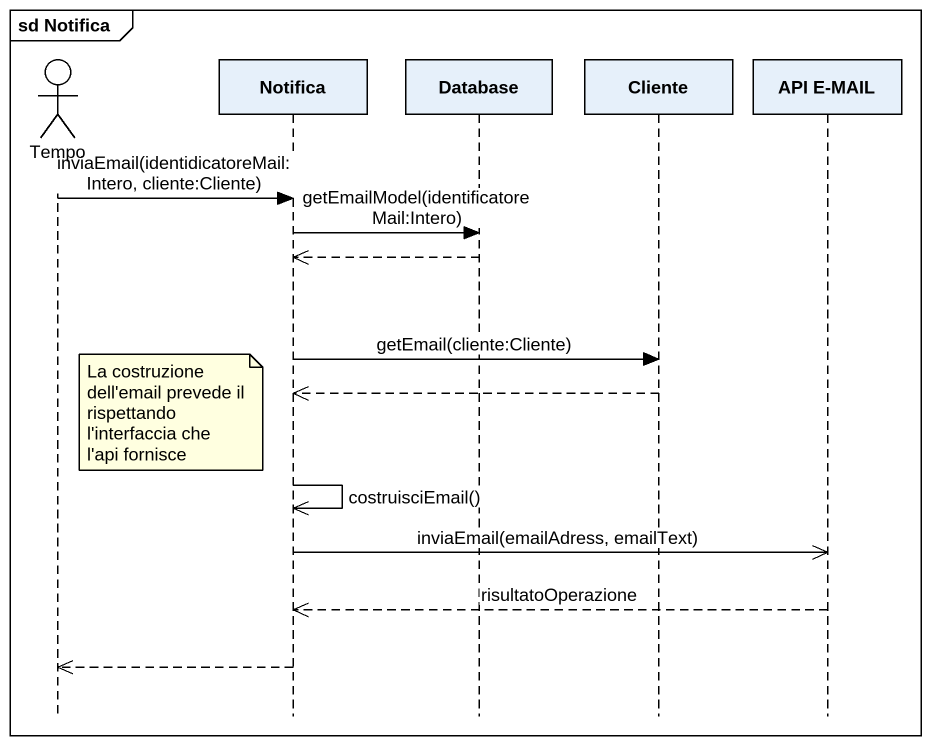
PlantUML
@startuml
mainframe sd Notifica
hide footbox
actor Tempo
participant Notifica
participant "Database" as Database_
participant Cliente
participant "API E-MAIL" as API_E_MAIL

Tempo -> Notifica : inviaEmail(identidicatoreMail:Intero, cliente:Cliente)
Notifica -> Database_ : getEmailModel(identificatoreMail:Intero)
Database_ -->> Notifica
Notifica -> Cliente : getEmail(cliente:Cliente)
Cliente -->> Notifica
note right of Tempo : La costruzione dell'email prevede il rispettando l'interfaccia che l'api fornisce
Notifica ->> Notifica : costruisciEmail()
Notifica ->> API_E_MAIL : inviaEmail(emailAdress, emailText)
API_E_MAIL -->> Notifica : risultatoOperazione
Notifica -->> Tempo
@enduml
